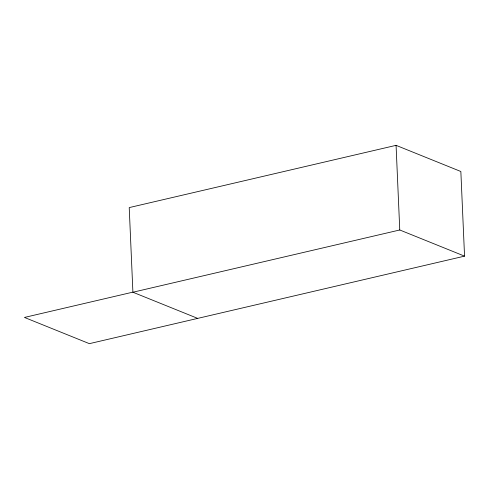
<?xml version="1.0" encoding="UTF-8"?>
<svg xmlns="http://www.w3.org/2000/svg" width="489" height="489" viewBox="0 0 489 489"><rect width="100%" height="100%" fill="white"/><g stroke="black" fill="none" stroke-linecap="round" stroke-linejoin="round"><path stroke-width="0.73" d="M396.072 145.343L129.218 207.593L132.91 292.233L399.764 229.983L464.55 256.138L460.852 171.498L396.072 145.343L399.764 229.983M464.55 256.138L89.383 343.657L24.45 317.44L132.763 292.171L197.697 318.388"/></g></svg>
